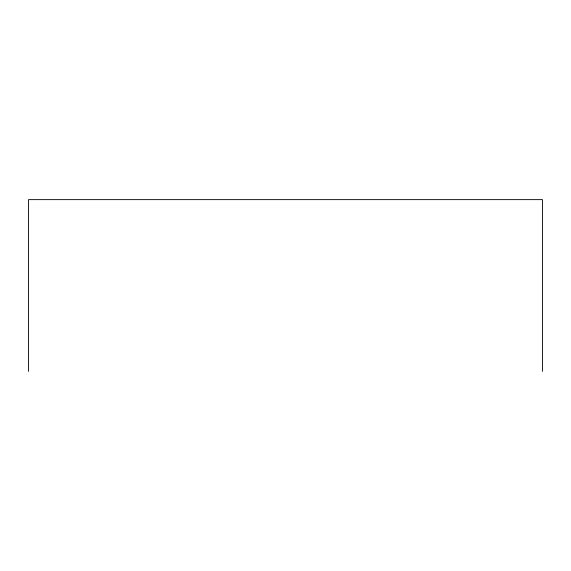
<?xml version="1.0" encoding="UTF-8"?>
<svg xmlns="http://www.w3.org/2000/svg" width="571" height="571" viewBox="0 0 571 571"><rect width="100%" height="100%" fill="white"/><g stroke="black" fill="none" stroke-linecap="round" stroke-linejoin="round"><path stroke-width="0.86" d="M542.45 371.371L542.45 199.629L28.55 199.629L28.55 371.371"/></g></svg>
